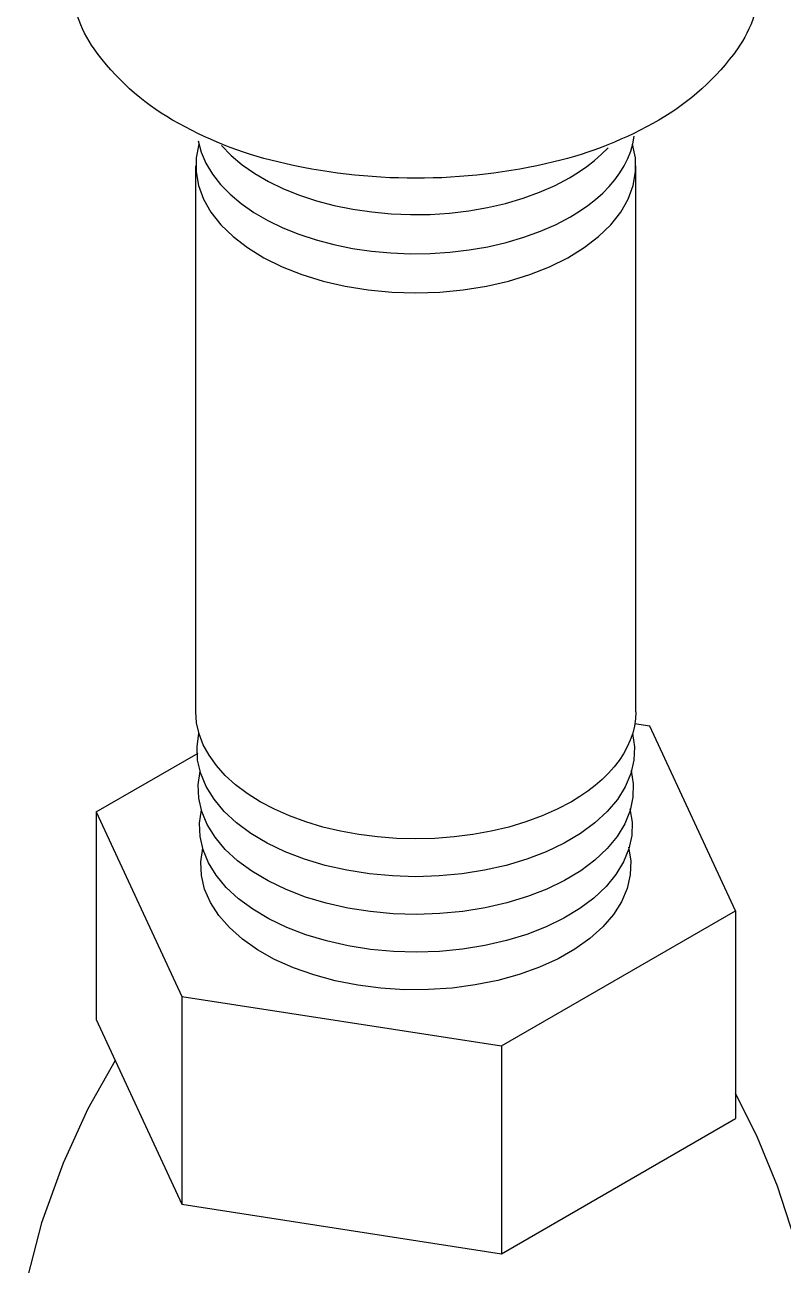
# Model space of a CAD drawing. Header units: centimetres. Extents: x 394264 to 551709, y 50011 to 59011.
# Drawn here: x 525076.35 to 525094.96, y 54359.73 to 54390.14 of the extents above; entities that cross this region are included whole.
import ezdxf

# ---------------------------------------------------------------- set-up
doc = ezdxf.new("R2010")
doc.units = ezdxf.units.CM
doc.layers.add('-M-YNGN-ZON3', color=6, linetype='SP', lineweight=30)
doc.layers.add('0-KRCN-YNG-CIHAZ', color=4, linetype='Continuous', lineweight=30)
doc.styles.add('CIZGI', font='tahoma.ttf', dxfattribs={"width": 0.8, "oblique": 20})
doc.linetypes.add('SP', pattern='A,2,-0.1,["SP",CIZGI,S=0.14,R=0.2,X=0,Y=-0.07],-0.255', length=2.355)

# ---------------------------------------------------------------- blocks, each defined once
blk = doc.blocks.new('A$C66BCA59E')
at = {"layer": '0-KRCN-YNG-CIHAZ', "color": 31, "linetype": 'Continuous', "lineweight": -3}
for p, q in [((419.354, -446.05, 2237.832), (419.386, -445.867, 2237.832)), ((408.691, -445.984, 2237.832), (408.765, -446.26, 2237.832)), ((409.262, -446.095, 2237.832), (409.498, -446.337, 2237.832)), ((418.59, -446.309, 2237.832), (418.748, -446.15, 2237.832)), ((419.303, -446.233, 2237.832), (419.354, -446.05, 2237.832)), ((408.765, -446.26, 2237.832), (408.881, -446.53, 2237.832)), ((409.498, -446.337, 2237.832), (409.77, -446.565, 2237.832)), ((418.228, -446.611, 2237.832), (418.417, -446.464, 2237.832)), ((418.417, -446.464, 2237.832), (418.59, -446.309, 2237.832)), ((419.146, -446.591, 2237.832), (419.234, -446.413, 2237.832)), ((419.234, -446.413, 2237.832), (419.303, -446.233, 2237.832)), ((408.881, -446.53, 2237.832), (409.039, -446.794, 2237.832)), ((409.039, -446.794, 2237.832), (409.237, -447.048, 2237.832)), ((409.77, -446.565, 2237.832), (410.076, -446.779, 2237.832)), ((410.076, -446.779, 2237.832), (410.414, -446.975, 2237.832)), ((417.805, -446.886, 2237.832), (418.024, -446.752, 2237.832)), ((418.024, -446.752, 2237.832), (418.228, -446.611, 2237.832)), ((418.915, -446.935, 2237.832), (419.039, -446.765, 2237.832)), ((419.039, -446.765, 2237.832), (419.146, -446.591, 2237.832)), ((409.237, -447.048, 2237.832), (409.474, -447.29, 2237.832)), ((410.414, -446.975, 2237.832), (410.782, -447.154, 2237.832)), ((417.069, -447.241, 2237.832), (417.451, -447.073, 2237.832)), ((417.451, -447.073, 2237.832), (417.805, -446.886, 2237.832)), ((418.616, -447.262, 2237.832), (418.774, -447.101, 2237.832)), ((418.774, -447.101, 2237.832), (418.915, -446.935, 2237.832)), ((409.474, -447.29, 2237.832), (409.748, -447.52, 2237.832)), ((410.782, -447.154, 2237.832), (411.176, -447.312, 2237.832)), ((411.176, -447.312, 2237.832), (411.593, -447.45, 2237.832)), ((416.234, -447.514, 2237.832), (416.662, -447.389, 2237.832)), ((416.662, -447.389, 2237.832), (417.069, -447.241, 2237.832)), ((418.251, -447.565, 2237.832), (418.441, -447.416, 2237.832)), ((418.441, -447.416, 2237.832), (418.616, -447.262, 2237.832)), ((409.748, -447.52, 2237.832), (410.056, -447.734, 2237.832)), ((410.056, -447.734, 2237.832), (410.397, -447.932, 2237.832)), ((411.593, -447.45, 2237.832), (412.029, -447.565, 2237.832)), ((412.029, -447.565, 2237.832), (412.482, -447.657, 2237.832)), ((412.482, -447.657, 2237.832), (412.948, -447.725, 2237.832)), ((412.948, -447.725, 2237.832), (413.422, -447.769, 2237.832)), ((414.858, -447.752, 2237.832), (415.328, -447.697, 2237.832)), ((415.328, -447.697, 2237.832), (415.788, -447.617, 2237.832)), ((415.788, -447.617, 2237.832), (416.234, -447.514, 2237.832)), ((417.827, -447.841, 2237.832), (418.046, -447.707, 2237.832)), ((418.046, -447.707, 2237.832), (418.251, -447.565, 2237.832)), ((410.397, -447.932, 2237.832), (410.766, -448.111, 2237.832)), ((413.422, -447.769, 2237.832), (413.901, -447.788, 2237.832)), ((413.901, -447.788, 2237.832), (414.381, -447.783, 2237.832)), ((414.381, -447.783, 2237.832), (414.858, -447.752, 2237.832)), ((417.086, -448.198, 2237.832), (417.47, -448.029, 2237.832)), ((417.47, -448.029, 2237.832), (417.827, -447.841, 2237.832)), ((410.766, -448.111, 2237.832), (411.162, -448.27, 2237.832)), ((411.162, -448.27, 2237.832), (411.582, -448.408, 2237.832)), ((416.247, -448.472, 2237.832), (416.677, -448.346, 2237.832)), ((416.677, -448.346, 2237.832), (417.086, -448.198, 2237.832)), ((411.582, -448.408, 2237.832), (412.021, -448.524, 2237.832)), ((412.021, -448.524, 2237.832), (412.476, -448.617, 2237.832)), ((412.476, -448.617, 2237.832), (412.944, -448.685, 2237.832)), ((415.337, -448.656, 2237.832), (415.799, -448.576, 2237.832)), ((415.799, -448.576, 2237.832), (416.247, -448.472, 2237.832)), ((412.944, -448.685, 2237.832), (413.42, -448.729, 2237.832)), ((413.42, -448.729, 2237.832), (413.902, -448.748, 2237.832)), ((413.902, -448.748, 2237.832), (414.384, -448.742, 2237.832)), ((414.384, -448.742, 2237.832), (414.864, -448.712, 2237.832)), ((414.864, -448.712, 2237.832), (415.337, -448.656, 2237.832))]:
    blk.add_line(p, q, dxfattribs=at)
at = {"layer": '0-KRCN-YNG-CIHAZ', "color": 31, "linetype": 'Continuous', "lineweight": -3, "extrusion": (0, 0.816497, 0.57735)}
for p, q in [((408.63, -459.982, 2237.832), (408.63, -446.591, 2237.832)), ((419.43, -459.982, 2237.832), (419.43, -446.591, 2237.832)), ((419.771, -460.334, 2263.225), (419.397, -460.278, 2238.251)), ((421.873, -464.862, 2263.225), (419.771, -460.334, 2263.225)), ((406.186, -462.436, 2263.225), (408.69, -460.998, 2239.268)), ((406.186, -462.436, 2263.225), (408.288, -466.964, 2263.225)), ((406.186, -462.436, 2263.225), (406.186, -467.53, 2263.225)), ((416.131, -468.177, 2263.225), (421.873, -464.862, 2263.225)), ((421.873, -464.862, 2263.225), (421.873, -469.957, 2263.225)), ((408.288, -466.964, 2263.225), (416.131, -468.177, 2263.225)), ((408.288, -466.964, 2263.225), (408.288, -472.059, 2263.225)), ((406.186, -467.53, 2263.225), (408.288, -472.059, 2263.225)), ((416.131, -468.177, 2263.225), (416.131, -473.272, 2263.225)), ((416.131, -473.272, 2263.225), (421.873, -469.957, 2263.225)), ((408.288, -472.059, 2263.225), (416.131, -473.272, 2263.225))]:
    blk.add_line(p, q, dxfattribs=at)
at = {"layer": '0-KRCN-YNG-CIHAZ', "color": 31, "linetype": 'Continuous', "lineweight": -3, "extrusion": (-1.51e-14, -1.3e-15, -1)}
for p, q in [((408.662, -460.838, 2237.832), (408.708, -460.509, 2237.832)), ((419.351, -460.511, 2237.832), (419.397, -460.84, 2237.832)), ((408.676, -461.168, 2237.832), (408.662, -460.838, 2237.832)), ((419.397, -460.84, 2237.832), (419.382, -461.17, 2237.832)), ((408.752, -461.495, 2237.832), (408.676, -461.168, 2237.832)), ((419.382, -461.17, 2237.832), (419.307, -461.497, 2237.832)), ((408.887, -461.816, 2237.832), (408.752, -461.495, 2237.832)), ((419.307, -461.497, 2237.832), (419.171, -461.818, 2237.832)), ((409.08, -462.127, 2237.832), (408.887, -461.816, 2237.832)), ((419.171, -461.818, 2237.832), (418.978, -462.129, 2237.832)), ((409.33, -462.424, 2237.832), (409.08, -462.127, 2237.832)), ((418.978, -462.129, 2237.832), (418.728, -462.426, 2237.832)), ((409.633, -462.704, 2237.832), (409.33, -462.424, 2237.832)), ((418.728, -462.426, 2237.832), (418.424, -462.706, 2237.832)), ((409.985, -462.964, 2237.832), (409.633, -462.704, 2237.832)), ((418.424, -462.706, 2237.832), (418.071, -462.966, 2237.832)), ((410.384, -463.201, 2237.832), (409.985, -462.964, 2237.832)), ((410.824, -463.412, 2237.832), (410.384, -463.201, 2237.832)), ((417.672, -463.202, 2237.832), (417.232, -463.413, 2237.832)), ((418.071, -462.966, 2237.832), (417.672, -463.202, 2237.832)), ((411.3, -463.594, 2237.832), (410.824, -463.412, 2237.832)), ((417.232, -463.413, 2237.832), (416.756, -463.595, 2237.832)), ((411.808, -463.747, 2237.832), (411.3, -463.594, 2237.832)), ((412.34, -463.867, 2237.832), (411.808, -463.747, 2237.832)), ((416.248, -463.748, 2237.832), (415.715, -463.868, 2237.832)), ((416.756, -463.595, 2237.832), (416.248, -463.748, 2237.832)), ((412.892, -463.954, 2237.832), (412.34, -463.867, 2237.832)), ((413.457, -464.007, 2237.832), (412.892, -463.954, 2237.832)), ((414.028, -464.025, 2237.832), (413.457, -464.007, 2237.832)), ((414.599, -464.007, 2237.832), (414.028, -464.025, 2237.832)), ((415.164, -463.955, 2237.832), (414.599, -464.007, 2237.832)), ((415.715, -463.868, 2237.832), (415.164, -463.955, 2237.832))]:
    blk.add_line(p, q, dxfattribs=at)
at = {"layer": '0-KRCN-YNG-CIHAZ', "color": 31, "linetype": 'Continuous', "lineweight": -3, "elevation": 2212.439, "flags": 128}
blk.add_lwpolyline([(422.468, -442.026, -0.156851), (421.92, -443.728, -0.106617), (419.996, -445.471, -0.072341), (417.418, -446.499, -0.058752), (414.03, -446.898, -0.058752), (410.641, -446.499, -0.072341), (408.063, -445.471, -0.106617), (406.139, -443.728, -0.156851), (405.592, -442.026)], format="xyb", dxfattribs=at)
at = {"layer": '0-KRCN-YNG-CIHAZ', "color": 31, "linetype": 'Continuous', "lineweight": -3}
for points, elevation in [([(408.708, -446.062), (408.64, -446.399), (408.636, -446.738), (408.695, -447.076), (408.818, -447.407), (409.002, -447.729), (409.246, -448.038), (409.546, -448.329), (409.9, -448.6), (410.302, -448.847), (410.749, -449.068), (411.234, -449.259), (411.753, -449.418), (412.298, -449.544), (412.864, -449.636), (413.443, -449.691), (414.03, -449.709), (414.617, -449.691), (415.196, -449.635), (415.762, -449.544), (416.307, -449.418), (416.826, -449.259), (417.311, -449.067), (417.758, -448.847), (418.16, -448.6), (418.513, -448.329), (418.814, -448.037), (419.057, -447.729), (419.242, -447.407), (419.364, -447.075), (419.424, -446.738), (419.419, -446.398), (419.351, -446.062)], 2237.832), ([(406.65, -468.53), (405.985, -469.717), (405.375, -471.049), (404.848, -472.517), (404.434, -474.101)], 2263.225), ([(420.429, -488.769), (421.284, -487.544), (422.103, -486.101), (422.837, -484.44), (423.155, -483.534), (423.433, -482.583), (423.663, -481.592), (423.84, -480.57), (423.961, -479.523), (424.022, -478.462), (424.022, -477.396), (423.96, -476.335), (423.838, -475.289), (423.66, -474.267), (423.325, -472.901), (422.905, -471.615), (422.415, -470.423), (421.873, -469.334)], 2263.225)]:
    blk.add_lwpolyline(points, dxfattribs=dict(at, elevation=elevation))
at = {"layer": '0-KRCN-YNG-CIHAZ', "color": 31, "linetype": 'Continuous', "lineweight": -3, "extrusion": (-1.17e-14, 2.28e-14, -1), "elevation": -2237.832}
blk.add_lwpolyline([(-417.848, -462.187), (-417.501, -462.37), (-417.127, -462.536), (-416.73, -462.682), (-416.312, -462.808), (-415.876, -462.912), (-415.427, -462.993), (-414.967, -463.052), (-414.5, -463.088), (-414.03, -463.1), (-413.559, -463.088), (-413.092, -463.052), (-412.632, -462.993), (-412.183, -462.912), (-411.747, -462.808), (-411.33, -462.682), (-410.932, -462.536), (-410.559, -462.37), (-410.211, -462.187), (-409.893, -461.986), (-409.606, -461.77), (-409.353, -461.541), (-409.136, -461.3), (-408.955, -461.048), (-408.814, -460.789), (-408.712, -460.523), (-408.65, -460.254), (-408.63, -459.982)], dxfattribs=at)
at = {"layer": '0-KRCN-YNG-CIHAZ', "color": 31, "linetype": 'Continuous', "lineweight": -3, "extrusion": (1.29e-14, -1.9e-15, -1), "elevation": -2237.832}
blk.add_lwpolyline([(-419.43, -459.982), (-419.421, -460.157), (-419.396, -460.331), (-419.353, -460.504), (-419.294, -460.676), (-419.219, -460.845), (-419.127, -461.012), (-419.019, -461.175), (-418.895, -461.335), (-418.756, -461.49), (-418.602, -461.641), (-418.434, -461.786), (-418.251, -461.926), (-418.056, -462.059), (-417.848, -462.187)], dxfattribs=at)
at = {"layer": '0-KRCN-YNG-CIHAZ', "color": 31, "linetype": 'Continuous', "lineweight": -3, "extrusion": (6.6e-15, 3e-16, -1), "elevation": -2237.832}
blk.add_lwpolyline([(-419.312, -461.419), (-419.365, -461.747), (-419.357, -462.077), (-419.287, -462.405), (-419.158, -462.726), (-418.969, -463.037), (-418.724, -463.335), (-418.426, -463.617), (-418.077, -463.878), (-417.681, -464.116), (-417.244, -464.329), (-416.77, -464.513), (-416.264, -464.667), (-415.733, -464.789), (-415.183, -464.877), (-414.619, -464.931), (-414.048, -464.95), (-413.478, -464.933), (-412.913, -464.882), (-412.362, -464.795), (-411.829, -464.676), (-411.322, -464.524), (-410.846, -464.342), (-410.406, -464.131), (-410.007, -463.894), (-409.655, -463.635), (-409.353, -463.355), (-409.104, -463.058), (-408.912, -462.747), (-408.779, -462.426), (-408.705, -462.099), (-408.693, -461.769), (-408.741, -461.44)], dxfattribs=at)
at = {"layer": '0-KRCN-YNG-CIHAZ', "color": 31, "linetype": 'Continuous', "lineweight": -3, "extrusion": (-1.05e-14, -8e-16, -1), "elevation": -2237.832}
blk.add_lwpolyline([(-419.282, -462.362), (-419.335, -462.688), (-419.327, -463.017), (-419.258, -463.342), (-419.129, -463.662), (-418.942, -463.972), (-418.699, -464.269), (-418.402, -464.548), (-418.055, -464.808), (-417.661, -465.045), (-417.226, -465.257), (-416.755, -465.44), (-416.252, -465.593), (-415.724, -465.714), (-415.176, -465.802), (-414.615, -465.856), (-414.048, -465.875), (-413.48, -465.858), (-412.918, -465.807), (-412.37, -465.721), (-411.84, -465.602), (-411.335, -465.451), (-410.862, -465.269), (-410.424, -465.06), (-410.028, -464.824), (-409.678, -464.566), (-409.378, -464.287), (-409.131, -463.991), (-408.94, -463.682), (-408.808, -463.363), (-408.735, -463.037), (-408.723, -462.709), (-408.772, -462.382)], dxfattribs=at)
at = {"layer": '0-KRCN-YNG-CIHAZ', "color": 31, "linetype": 'Continuous', "lineweight": -3, "extrusion": (1.98e-14, 3e-16, -1), "elevation": -2237.832}
blk.add_lwpolyline([(-419.251, -463.305), (-419.305, -463.64), (-419.294, -463.977), (-419.219, -464.311), (-419.08, -464.639), (-418.88, -464.955), (-418.62, -465.257), (-418.304, -465.54), (-417.936, -465.802), (-417.52, -466.038), (-417.062, -466.247), (-416.566, -466.425), (-416.039, -466.57), (-415.488, -466.681), (-414.919, -466.756), (-414.339, -466.795), (-413.755, -466.796), (-413.175, -466.76), (-412.605, -466.687), (-412.052, -466.578), (-411.524, -466.435), (-411.026, -466.258), (-410.565, -466.052), (-410.147, -465.817), (-409.775, -465.557), (-409.456, -465.274), (-409.193, -464.974), (-408.989, -464.658), (-408.847, -464.331), (-408.768, -463.997), (-408.753, -463.66), (-408.803, -463.324)], dxfattribs=at)

msp = doc.modelspace()

# ---------------------------------------------------------------- block references
at = {"layer": '-M-YNGN-ZON3'}
msp.add_blockref('A$C66BCA59E', (524671.913, 54833.28, -2010.945), dxfattribs=at)

doc.saveas('drawing.dxf')
